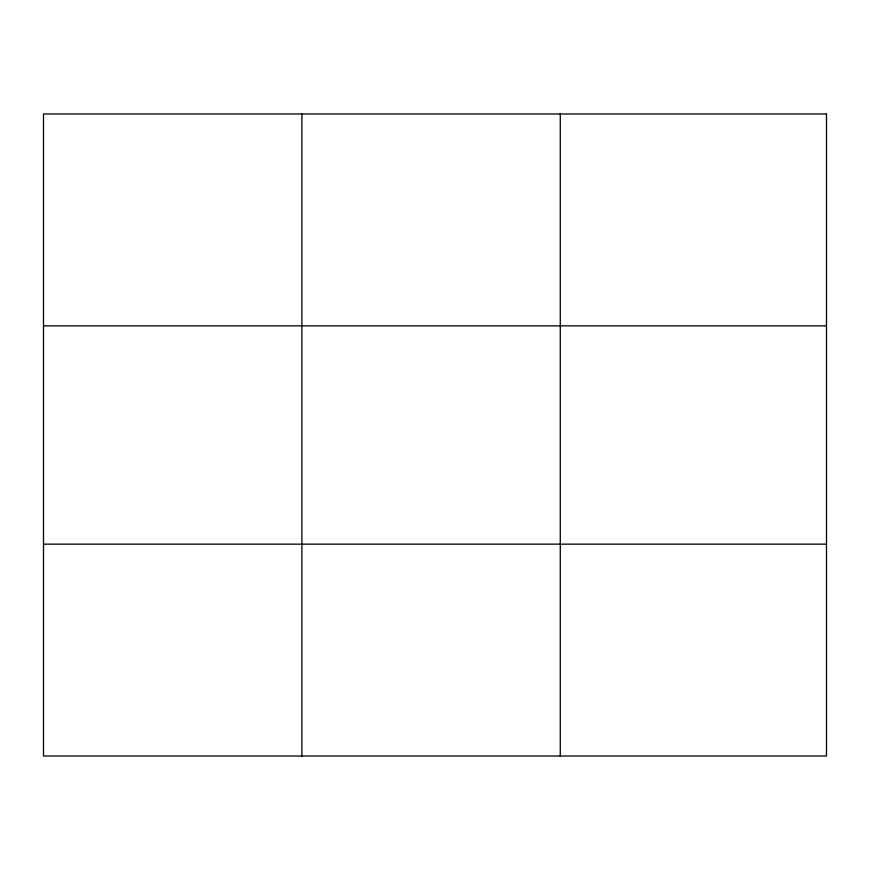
<?xml version="1.0" encoding="UTF-8"?>
<svg xmlns="http://www.w3.org/2000/svg" width="870" height="870" viewBox="0 0 870 870"><rect width="100%" height="100%" fill="white"/><g stroke="black" fill="none" stroke-linecap="round" stroke-linejoin="round"><path stroke-width="1.3" d="M301.89 113.981L301.89 756.019M560.28 113.981L560.28 756.019M43.5 325.848L826.5 325.848M43.5 544.152L826.5 544.152M826.5 113.981L826.5 756.019L43.5 756.019L43.5 113.981L826.5 113.981"/></g></svg>
